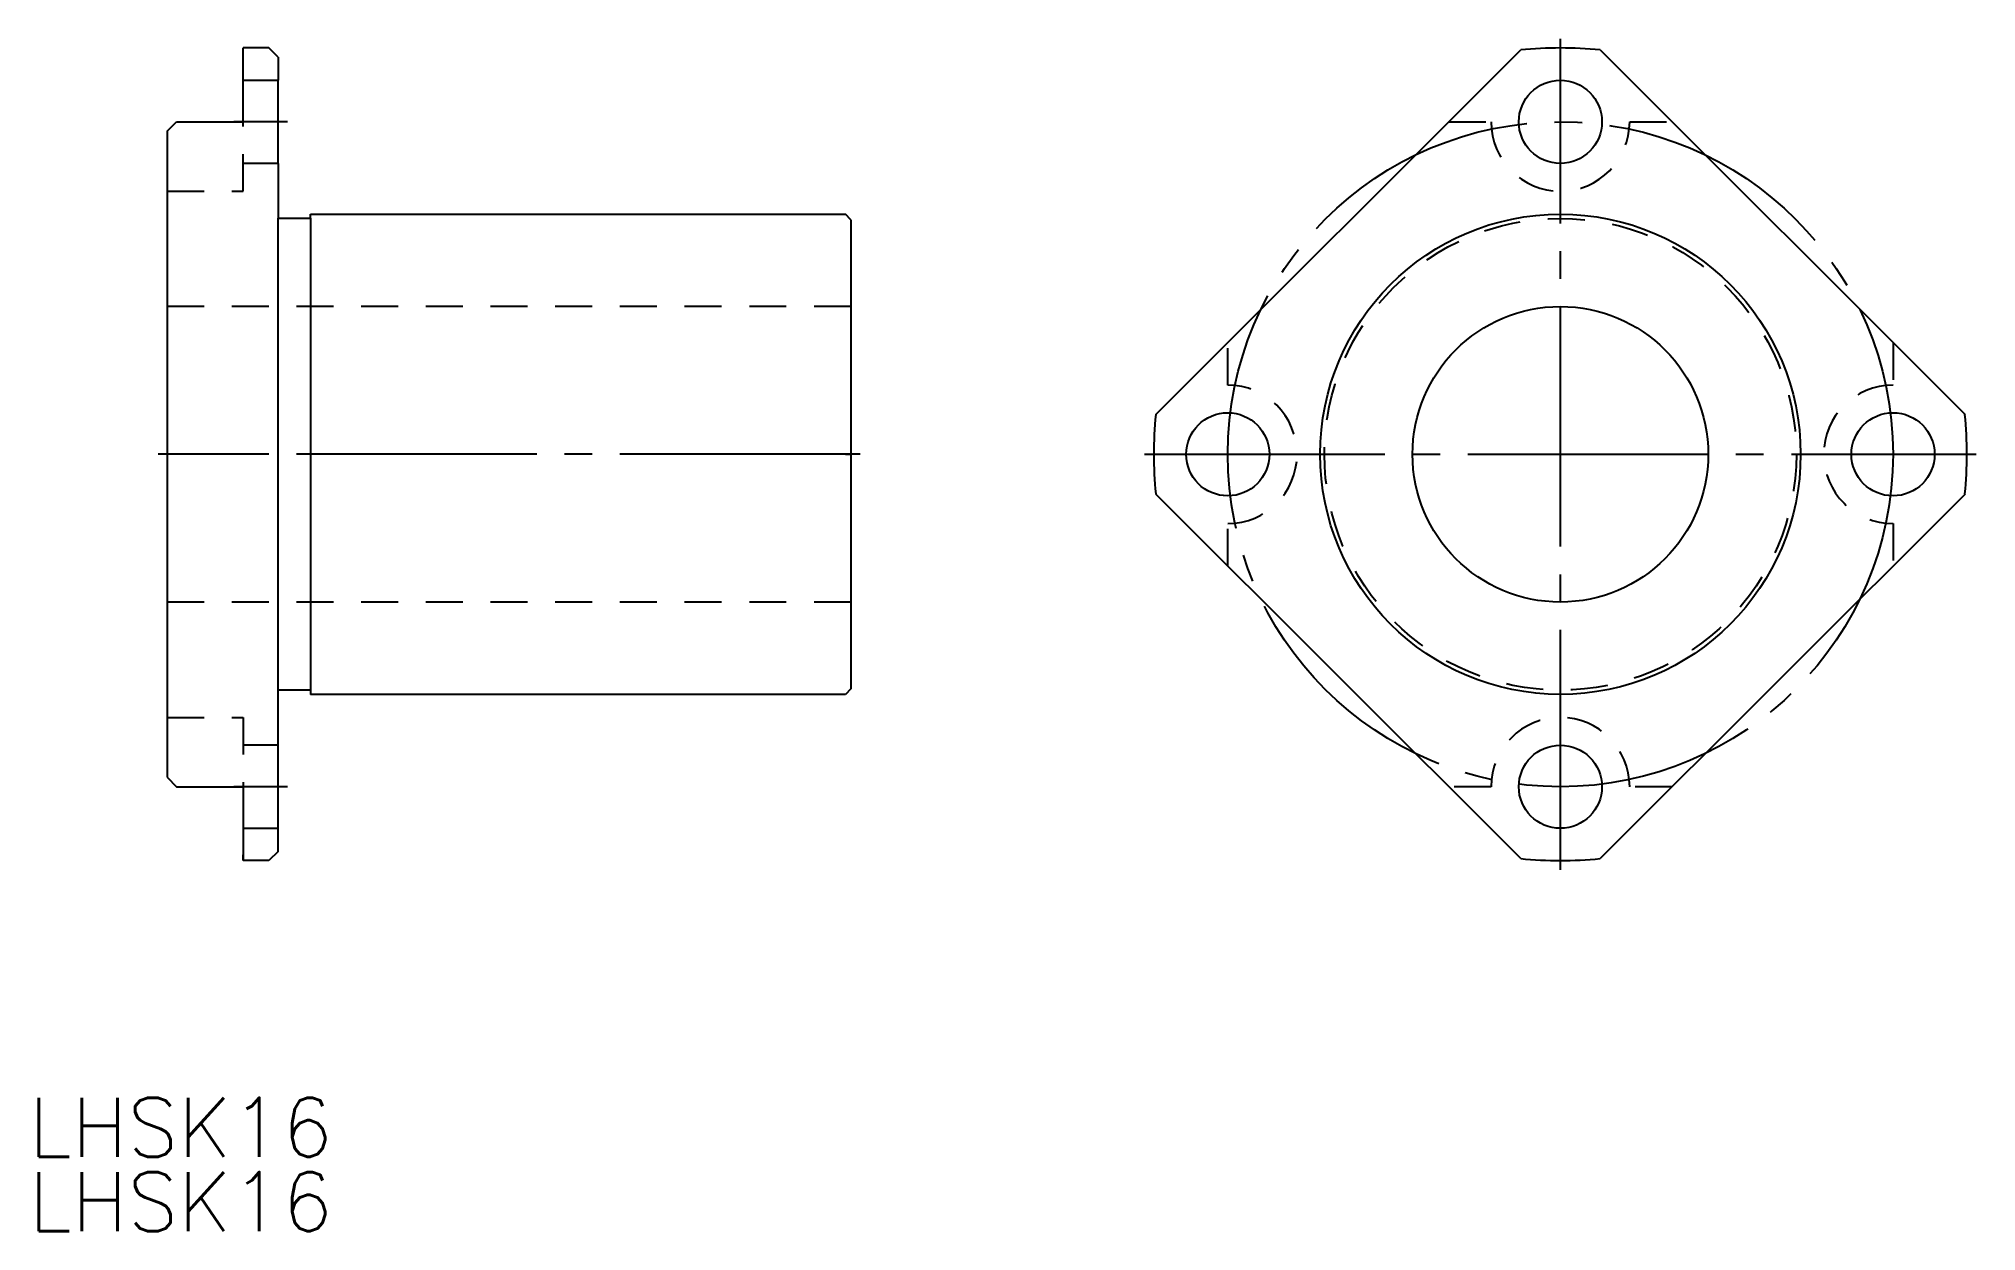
# Model space of a CAD drawing. Extents: x 114 to 219, y 114 to 179.
import ezdxf

# ---------------------------------------------------------------- set-up
doc = ezdxf.new("R2010")
doc.units = 0
doc.linetypes.add('CENTER', pattern=[17.5, 13, -1.5, 1.5, -1.5])
doc.linetypes.add('DASHED', pattern=[3.5, 2, -1.5])
doc.layers.get('0').update_dxf_attribs({"linetype": 'CONTINUOUS'})
doc.layers.add('CENTER', color=1, linetype='CENTER')
doc.styles.get("Standard").update_dxf_attribs({"font": 'txt.shx', "bigfont": '@extfont2.shx'})

msp = doc.modelspace()

# ---------------------------------------------------------------- linework, layer by layer
at = {"color": 7, "linetype": 'CONTINUOUS'}
for p, q in [((126.78, 178.04), (125.38, 178.04)), ((125.38, 174.04), (125.38, 178.04)), ((127.28, 177.54), (126.78, 178.04)), ((127.28, 177.54), (127.28, 176.29)), ((174.78, 158.19), (194.53, 177.94)), ((198.82, 177.94), (218.57, 158.19)), ((127.28, 171.79), (127.28, 176.29)), ((121.28, 173.53), (121.78, 174.04)), ((121.28, 173.53), (121.28, 138.55)), ((121.78, 174.04), (125.38, 174.04)), ((127.28, 171.79), (127.28, 169.84)), ((127.28, 169.84), (127.28, 168.82)), ((127.28, 168.82), (129.03, 168.82)), ((127.28, 134.54), (127.28, 168.82)), ((129.03, 169.04), (157.98, 169.04)), ((129.03, 168.82), (129.03, 169.04)), ((129.03, 168.82), (129.03, 143.04)), ((158.28, 168.74), (157.98, 169.04)), ((158.28, 168.74), (158.28, 143.34)), ((125.38, 156.04), (121.28, 156.04)), ((157.98, 156.04), (158.28, 156.04)), ((194.53, 134.15), (174.78, 153.89)), ((218.57, 153.89), (198.82, 134.15)), ((129.03, 143.27), (127.28, 143.27)), ((157.98, 143.04), (129.03, 143.04)), ((158.28, 143.34), (157.98, 143.04)), ((121.28, 138.55), (121.78, 138.04)), ((121.78, 138.04), (125.38, 138.04)), ((125.38, 138.04), (125.38, 134.04)), ((125.38, 134.04), (125.38, 134.36)), ((127.28, 134.54), (126.78, 134.04)), ((126.78, 134.04), (125.38, 134.04))]:
    msp.add_line(p, q, dxfattribs=at)
at = {"color": 3, "linetype": 'DASHED'}
for p, q in [((125.38, 176.29), (127.28, 176.29)), ((125.38, 170.29), (125.38, 174.04)), ((190.63, 174.04), (192.92, 174.04)), ((200.42, 174.04), (202.72, 174.04)), ((127.28, 171.79), (125.38, 171.79)), ((121.28, 170.29), (125.38, 170.29)), ((158.28, 164.04), (121.28, 164.04)), ((178.67, 159.79), (178.67, 162.08)), ((214.67, 162.08), (214.67, 159.79)), ((178.67, 150), (178.67, 152.29)), ((214.67, 152.29), (214.67, 150)), ((158.28, 148.04), (121.28, 148.04)), ((121.28, 141.79), (125.38, 141.79)), ((125.38, 141.79), (125.38, 138.04)), ((127.28, 140.29), (125.38, 140.29)), ((192.92, 138.04), (190.63, 138.04)), ((202.72, 138.04), (200.42, 138.04)), ((125.38, 135.79), (127.28, 135.79))]:
    msp.add_line(p, q, dxfattribs=at)
at = {"color": 7, "linetype": 'CONTINUOUS'}
for centre, radius in [((196.67, 174.04), 2.25), ((196.67, 156.04), 13), ((196.67, 156.04), 8), ((178.67, 156.04), 2.25), ((214.67, 156.04), 2.25), ((196.67, 138.04), 2.25)]:
    msp.add_circle(centre, radius, dxfattribs=at)
at = {"color": 3, "linetype": 'DASHED'}
msp.add_circle((196.67, 156.04), 12.77, dxfattribs=at)
at = {"color": 7, "linetype": 'CONTINUOUS'}
for start, end in [(84.4006, 95.5994), (174.4006, 185.5994), (354.4006, 5.5994), (264.4006, 275.5994)]:
    msp.add_arc((196.67, 156.04), 22, start, end, dxfattribs=at)
at = {"color": 3, "linetype": 'DASHED'}
for centre, start, end in [((196.67, 174.04), 180, 0), ((178.67, 156.04), 270, 90), ((214.67, 156.04), 90, 270), ((196.67, 138.04), 0, 180)]:
    msp.add_arc(centre, 3.75, start, end, dxfattribs=at)
at = {"layer": 'CENTER', "color": 1, "linetype": 'CENTER'}
for p, q in [((196.67, 133.54), (196.67, 178.54)), ((127.78, 174.04), (124.88, 174.04)), ((158.78, 156.04), (120.78, 156.04)), ((174.17, 156.04), (219.17, 156.04)), ((127.78, 138.04), (124.88, 138.04))]:
    msp.add_line(p, q, dxfattribs=at)
msp.add_circle((196.67, 156.04), 18, dxfattribs=at)

# ---------------------------------------------------------------- texts
at = {"color": 7, "linetype": 'CONTINUOUS'}
for p in [(113.78, 118), (113.78, 113.97)]:
    msp.add_text('LHSK16', height=3.2, dxfattribs=at).set_placement(p)

doc.saveas('drawing.dxf')
